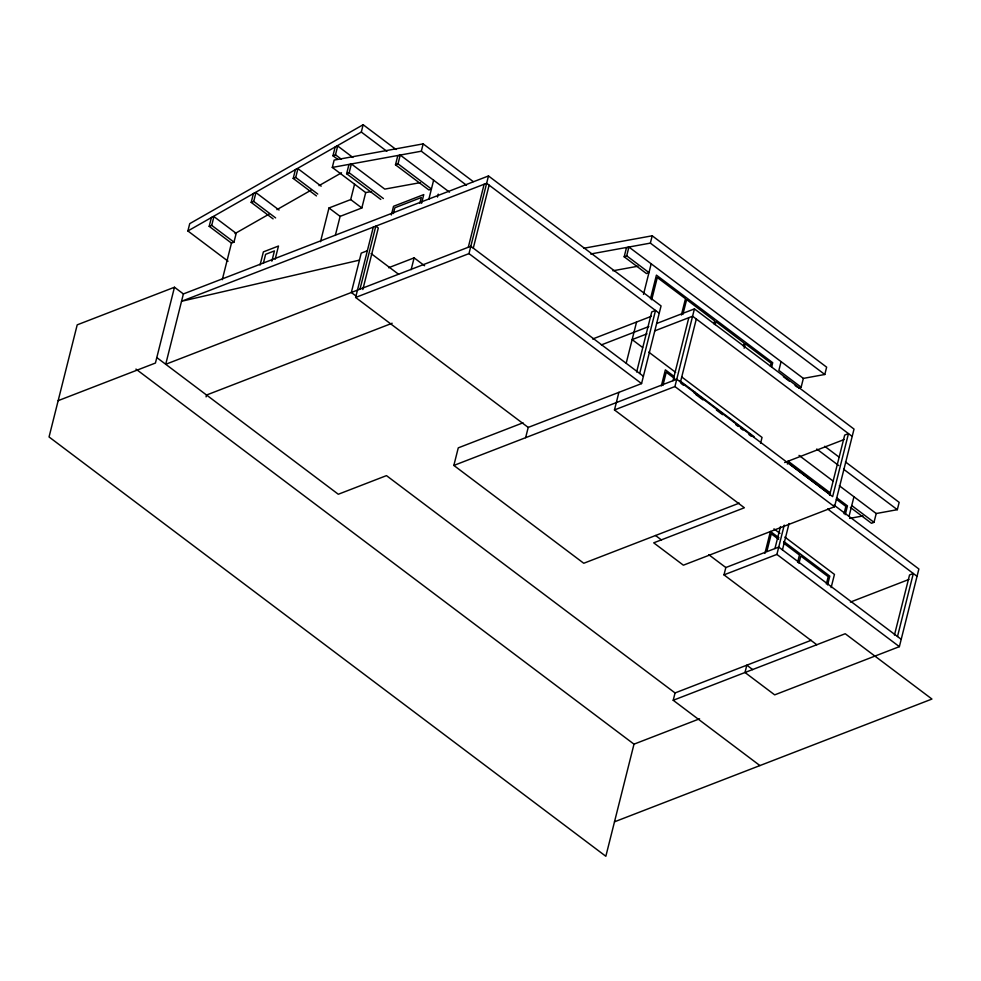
<?xml version="1.0" encoding="UTF-8"?>
<svg xmlns="http://www.w3.org/2000/svg" width="981" height="981" viewBox="0 0 981 981"><rect width="100%" height="100%" fill="white"/><g stroke="black" fill="none" stroke-linecap="round" stroke-linejoin="round"><path stroke-width="1.47" d="M228.058 261.216L187.886 230.964L189.738 223.643L363.154 124.722L396.017 149.48M525.632 437.673L528.207 427.422L641.562 383.583L661.059 305.925L488.477 175.955L183.386 293.944L174.471 287.237L155.427 363.044L58.173 400.653M183.386 293.944L165.715 364.282L470.819 246.28L643.401 376.263M231.467 243.116L209.198 226.341L211.406 217.561L213.919 216.58L236.188 233.355L233.981 242.148L231.467 243.116L222.27 279.72M209.198 226.341L211.712 225.372L213.919 216.58M273.11 218.886L251.197 202.393L253.405 193.6L255.931 192.619L279.058 210.032M251.197 202.393L253.723 201.412L255.931 192.619M206.084 396.888L206.55 395.024L392.155 323.24M260.063 265.066L263.374 251.884L278.481 246.035L275.171 259.217M263.399 263.116L265.606 254.324L274.422 250.915L271.847 261.179M316.446 195.93L293.209 178.432L295.416 169.639L297.93 168.658L321.179 186.169M293.209 178.432L295.722 177.451L297.93 168.658M337.648 159.29L332.951 155.758L335.171 146.966L337.685 145.997L352.915 157.463M371.566 191.516L365.705 192.583L332.301 167.432L334.141 160.099L423.154 143.876L473.234 181.595M332.951 155.758L335.477 154.79L337.685 145.997M320.517 241.694L328.978 207.984L350.708 199.584L354.57 184.207M380.787 199.437L346.636 173.723L348.844 164.931L351.37 163.962L384.773 189.112L420.297 182.638M346.636 173.723L349.162 172.742L351.37 163.962M335.33 235.415L340.113 216.372L361.842 207.972L365.705 192.583M187.886 230.964L361.315 132.055L363.154 124.722M528.207 427.422L355.625 297.451L373.295 227.114M359.99 289.15L375.809 226.145L378.286 228.009L362.823 289.542M395.49 164.82L398.016 163.839L431.419 189.002L428.893 189.971L395.49 164.82L397.697 156.028L400.223 155.047L449.482 192.153M398.016 163.839L400.223 155.047M391.358 214.962L393.528 206.304L423.755 194.606L421.585 203.263M393.418 213.527L394.865 207.764L421.315 197.537L419.868 203.3M332.301 167.432L421.315 151.209L423.154 143.876M411.149 269.677L414.117 257.868L424.601 265.753M428.844 199.253L433.627 180.21M437.489 197.058L438.225 194.128M468.293 247.261L484.124 184.256M355.625 297.451L468.979 253.613L488.477 175.955M473.283 248.144L489.114 185.139M739.294 503.118L583.756 563.266L453.847 465.435L458.262 447.863L523.008 422.811M624.186 256.789L626.7 255.82L648.968 272.595L646.454 273.564L624.186 256.789L626.393 247.997L628.907 247.028L803.353 378.396L824.8 374.484L826.64 367.164L652.206 235.796L583.867 248.242M626.7 255.82L628.907 247.028M590.636 254.005L650.354 243.116L652.206 235.796M656.645 323.509L694.425 308.892L854.022 429.089L834.524 506.748L683.389 565.191L653.702 542.836L744.371 507.766L614.474 409.935L618.888 392.351M626.246 363.044L636.559 322.026M643.499 294.374L651.176 263.803M650.464 298.849L656.424 275.134L772.721 362.712L771.606 367.164M651.703 299.781L657.295 277.525L685.486 298.714L681.378 315.036M636.644 371.995L651.74 311.921L655.516 310.462L639.686 373.467M661.317 385.974L665.363 369.849L673.935 376.312M662.923 385.435L666.234 372.253L674.805 378.703M682.886 314.447L686.614 299.61L714.622 320.861L713.874 323.828M672.991 380.689L688.809 317.685M614.474 409.935L674.928 386.551L694.425 308.892M680.471 382.026L696.302 319.021M694.376 393.442L694.744 391.983M715.186 324.662L715.934 321.694L744.125 343.117L743.39 346.085M699.588 718.803L633.996 744.162L605.841 856.278L49.05 436.962L77.205 324.846L174.471 287.237M744.138 348.218L745.253 343.767L771.115 363.24L770.367 366.207M759.919 765.572L673.211 700.275L675.051 692.942L811.25 640.262M816.781 644.738L723.99 574.866L725.83 567.533L778.73 547.079L901.208 639.318M760.569 443.289L762.041 437.428L681.783 376.998M781.084 361.633L778.877 370.413L801.146 387.188L803.353 378.396M764.91 553.382L770.428 531.42L778.902 537.809M787.338 464.074L788.074 461.144L830.49 493.087M766.872 551.408L771.287 533.823L778.632 539.354M774.953 548.538L780.471 526.564M723.99 574.866L776.891 554.412L784.248 525.105M782.446 549.875L789.067 523.498M797.602 562.346L799.441 555.013L783.525 543.033M798.951 563.364L800.79 556.031L828.197 576.681L826.358 584.002M829.607 495.16L844.69 435.086L848.467 433.614L832.648 496.619L676.767 379.23L453.847 465.435M844.016 513.725L845.855 506.404L836.315 499.219M827.596 584.934L829.803 576.141L783.758 541.463M845.254 514.657L847.461 505.865L836.548 497.661M831.128 587.594L834.451 574.412L784.861 537.073M849.166 515.81L853.948 496.754M850.392 507.41L871.496 523.29L874.01 522.321L876.217 513.529L897.321 509.679L899.16 502.358L845.45 461.916M894.451 635.05L909.546 574.976L913.323 573.517L897.492 636.522M752.734 669.631L746.835 665.179L744.996 672.5L774.683 694.867L899.369 646.651L918.878 568.992L833.985 505.068M234.986 233.576L269.113 214.116M276.924 209.652L311.038 190.204M319.009 185.654L341.535 172.803M367.36 250.744L361.216 253.123L351.333 292.497L356.128 296.115M388.611 267.727L414.117 257.868M592.634 339.009L651.396 316.287M601.39 344.883L648.821 326.538M646.982 333.859L632.144 339.598L642.616 347.495M654.805 330.842L692.586 316.225L852.182 436.41M798.62 388.169L801.146 387.188M784.653 462.529L844.15 439.525M850.404 602.089L908.97 579.44M673.211 700.275L845.23 633.738L931.95 699.048L614.486 821.82M359.451 260.137L181.546 301.277L486.637 183.275L659.22 313.258M612.904 270.781L637.932 266.219M849.571 518.385L862.9 515.957M650.354 243.116L824.8 374.484M783.39 376.692L789.251 381.106M795.113 385.521L797.455 387.287M824.702 446.281L839.356 457.318M421.315 151.209L466.502 185.237M816.756 449.016L838.73 465.558M843.611 469.237L897.321 509.679M799.025 455.392L833.2 481.131M839.307 485.73L876.217 513.529M361.315 132.055L386.87 151.295M648.735 352.105L675.664 372.388M851.741 505.546L874.01 522.321M680.054 380.922L754.131 436.704M788.945 463.547L817.087 484.737M818.436 485.767L830.355 494.731M680.924 383.313L683.365 385.153M695.615 394.374L702.96 399.905M716.424 410.046L722.543 414.656M735.848 424.675L738.227 426.465M740.606 428.268L742.997 430.058M748.957 434.546L751.336 436.337M674.928 386.551L834.524 506.748M827.645 508.992L917.039 576.313M468.979 253.613L641.562 383.583M335.477 154.79L341.339 159.192M349.162 172.742L383.399 198.542M350.708 199.584L361.842 207.972M773.948 528.857L780.005 533.419M295.722 177.451L317.746 194.042M328.978 207.984L340.113 216.372M776.891 554.412L899.369 646.651M371.026 253.515L398.593 274.275M253.723 201.412L275.624 217.917M708.748 554.67L725.83 567.533M655.541 535.503L661.476 539.979M211.712 225.372L233.981 242.148M675.051 692.942L386.477 475.626L338.31 494.252L156.801 357.562M135.942 369.089L633.996 744.162"/></g></svg>
